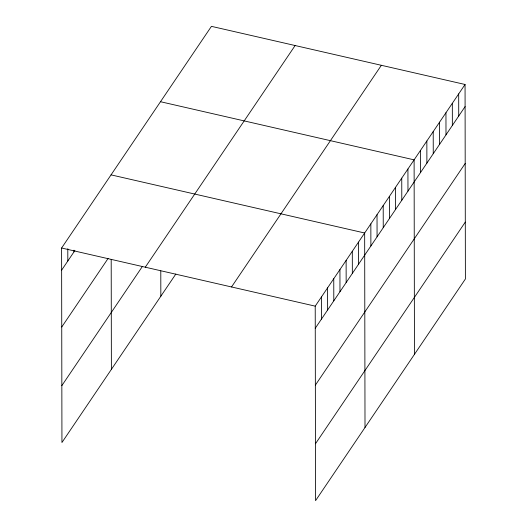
<?xml version="1.0" encoding="UTF-8"?>
<svg xmlns="http://www.w3.org/2000/svg" width="527" height="527" viewBox="0 0 527 527"><rect width="100%" height="100%" fill="white"/><g stroke="black" fill="none" stroke-linecap="round" stroke-linejoin="round"><path stroke-width="0.79" d="M175.847 274.014L61.942 442.522L61.606 248.019L211.439 26.35L465.058 84.478L465.394 278.981L315.561 500.65L315.218 306.147L465.058 84.478M61.639 270.14L74.887 250.542M61.745 327.023L108.094 258.447M61.843 385.632L142.191 266.761M145.294 267.202L295.133 45.533M231.524 286.965L381.364 65.295M315.258 328.268L465.097 106.599M315.357 385.151L465.196 163.482M315.462 443.767L465.295 222.091M160.498 101.718L414.11 159.846L414.453 354.348M111.052 174.872L364.664 233L365.007 427.496M61.606 248.019L315.218 306.147M458.688 93.898L458.727 116.019M452.324 103.318L452.357 125.439M445.954 112.745L445.994 134.859M439.584 122.165L439.623 144.279M433.214 131.585L433.253 153.7M426.85 141.005L426.89 163.12M420.48 150.426L420.52 172.546M407.931 168.989L407.97 191.11M401.752 178.133L401.791 200.253M395.573 187.276L395.606 209.397M389.387 196.426L389.427 218.54M383.208 205.57L383.248 227.684M377.029 214.713L377.068 236.827M370.85 223.856L370.883 245.971M358.485 242.143L358.525 264.258M352.306 251.287L352.346 273.401M346.12 260.43L346.16 282.551M339.941 269.574L339.981 291.695M333.762 278.717L333.802 300.838M327.583 287.861L327.623 309.981M321.398 297.004L321.437 319.125M160.794 270.937L160.834 296.22M111.197 259.343L111.388 369.368M74.004 250.213L74.004 251.853M67.799 248.704L67.825 260.997"/></g></svg>
